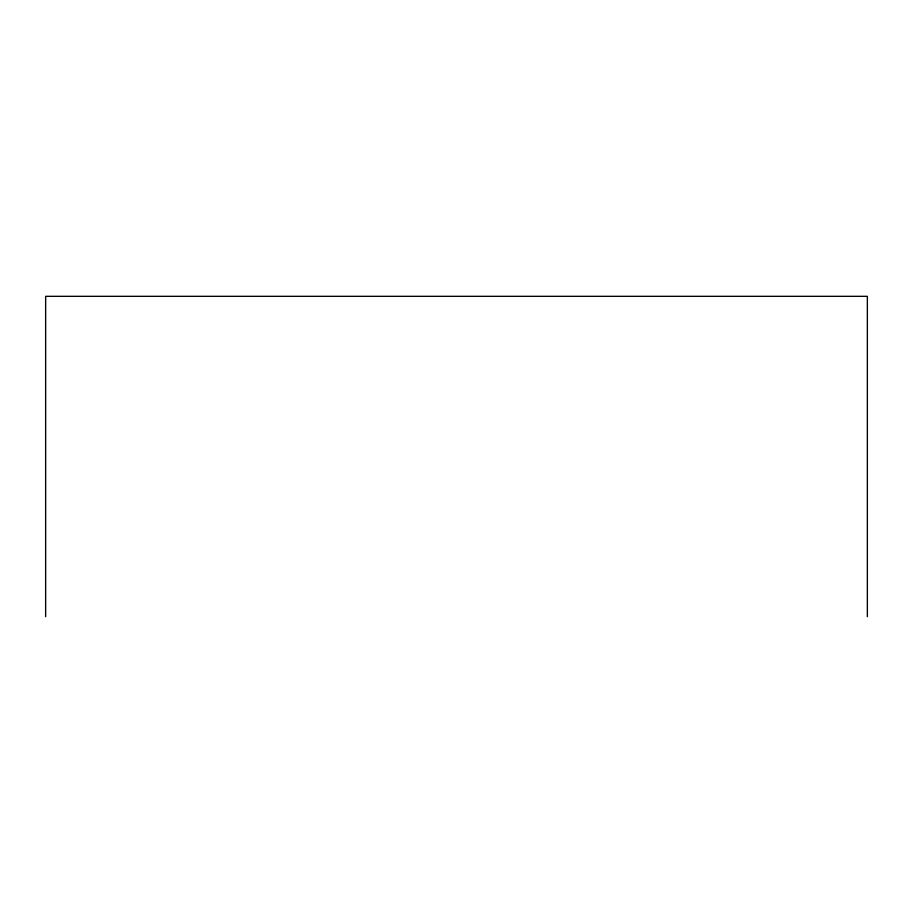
<?xml version="1.0" encoding="UTF-8"?>
<svg xmlns="http://www.w3.org/2000/svg" width="913" height="913" viewBox="0 0 913 913"><rect width="100%" height="100%" fill="white"/><g stroke="black" fill="none" stroke-linecap="round" stroke-linejoin="round"><path stroke-width="1.37" d="M867.35 616.674L867.35 296.326L45.65 296.326L45.65 616.674"/></g></svg>
